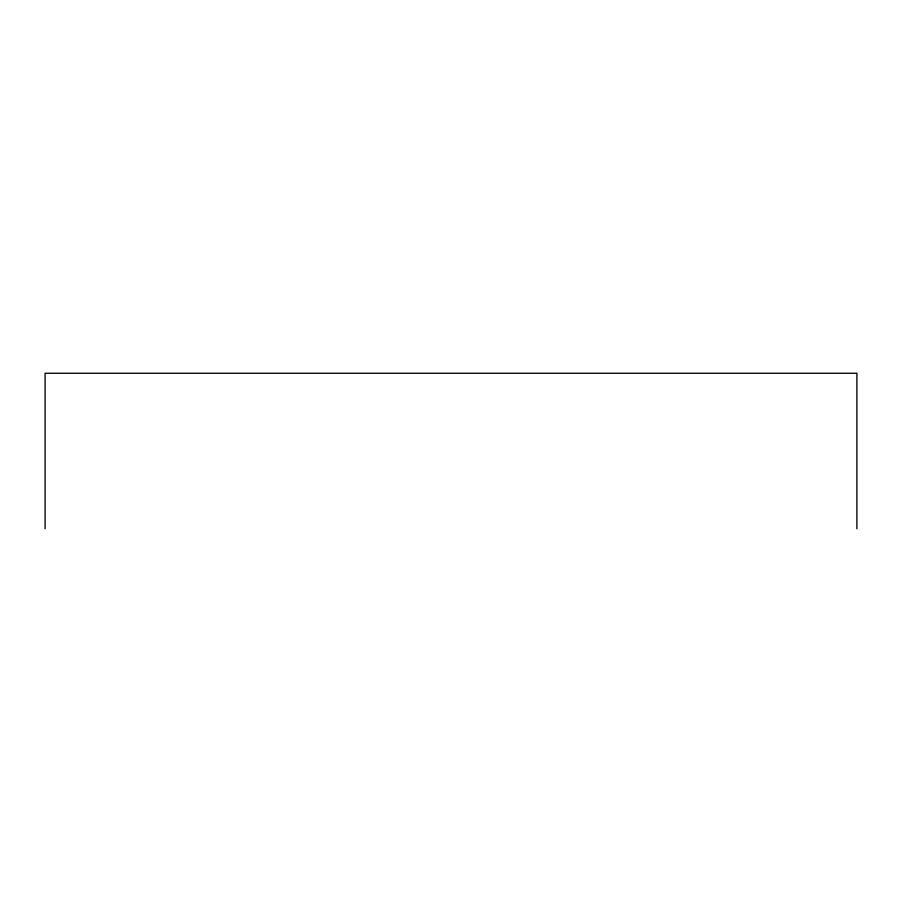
<?xml version="1.0" encoding="UTF-8"?>
<svg xmlns="http://www.w3.org/2000/svg" width="902" height="902" viewBox="0 0 902 902"><rect width="100%" height="100%" fill="white"/><g stroke="black" fill="none" stroke-linecap="round" stroke-linejoin="round"><path stroke-width="1.35" d="M856.9 528.741L856.9 373.259L45.1 373.259L45.1 528.741"/></g></svg>
